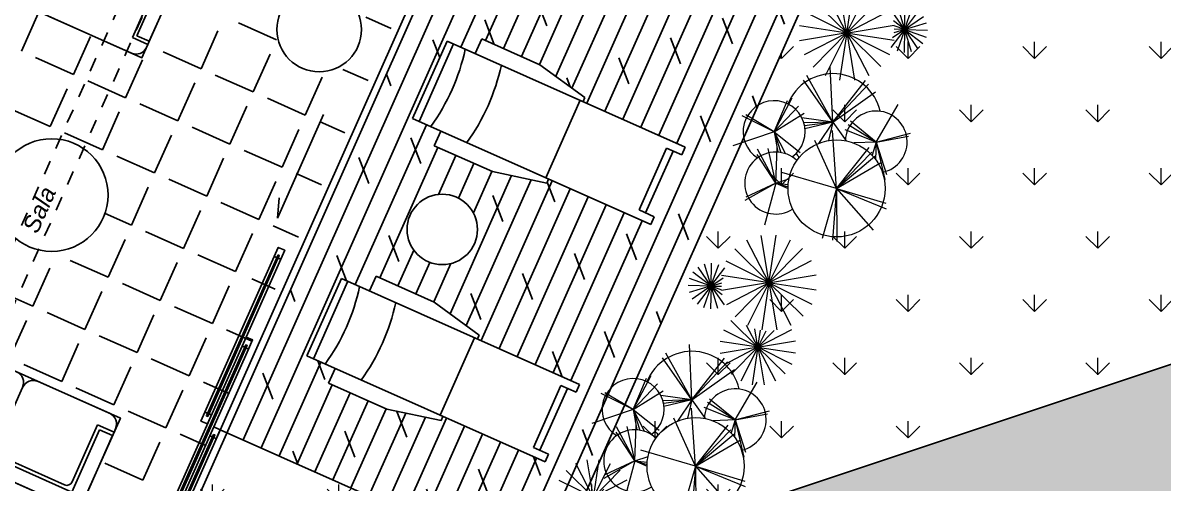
# Model space of a CAD drawing. Header units: millimetres. Extents: x 525387 to 527545, y 2235066 to 2235448.
# Drawn here: x 525608.56 to 525616.66, y 2235278.26 to 2235281.53 of the extents above; entities that cross this region are included whole.
import ezdxf
from ezdxf.enums import TextEntityAlignment as Align

# ---------------------------------------------------------------- set-up
doc = ezdxf.new("R2010")
doc.units = ezdxf.units.MM
doc.linetypes.add('CONTINUA', pattern=[0])
doc.linetypes.add('JIS_02_1.0', pattern=[2, 1, -1])
for name, color, linetype in [('auxiliar', 6, 'Continuous'), ('muebles', 2, 'Continuous'), ('MUEBLES FIJOS', 2, 'Continuous'), ('pie de plano', 7, 'Continuous'), ('PISOS', 7, 'Continuous'), ('ventanas', 3, 'Continuous')]:
    doc.layers.add(name, color=color, linetype=linetype)
doc.layers.add('jardin', color=72, linetype='Continuous', lineweight=5)
doc.layers.add('muro', color=5, linetype='Continuous', lineweight=35)
doc.styles.add('ARIAL', font='ariali.ttf')
pattern_1 = [(90, (-1981.939, -211.1523), (-0.449012806, 0.449012806), [0.1190625, -0.778963112]), (45, (-1981.939, -211.1523), (-0.44901280605, 0.44901280605), [0.1190625, -0.5159375]), (135, (-1981.939, -211.1523), (-0.44901280605, -0.44901280605), [0.1190625, -0.5159375])]

# ---------------------------------------------------------------- blocks, each defined once
blk = doc.blocks.new('Arbo-p12')
at = {"color": 0, "linetype": 'ByBlock', "lineweight": 0}
for p, q in [((-0.0995, 0.1826), (-0.1356, 0.4941)), ((-0.0995, 0.1826), (-0.1075, 0.4895)), ((-0.0995, 0.1826), (-0.046, 0.4868)), ((0.1654, 0.2785), (0.1012, 0.5282)), ((-0.0995, 0.1826), (-0.3404, 0.4051)), ((0.1654, 0.2785), (0.2734, 0.459)), ((0.1654, 0.2785), (0.2773, 0.4383)), ((-0.0995, 0.1826), (-0.4038, 0.2714)), ((0.1654, 0.2785), (-0.0291, 0.2589)), ((0.1654, 0.2785), (-0.0231, 0.2349)), ((0.1654, 0.2785), (-0.0161, 0.2021)), ((0.1654, 0.2785), (0.0746, 0.1811)), ((0.1654, 0.2785), (0.2029, 0.2056)), ((0.1654, 0.2785), (0.2331, 0.2028)), ((0.1654, 0.2785), (0.3572, 0.1567)), ((0.1654, 0.2785), (0.3437, 0.1853)), ((-0.0995, 0.1826), (-0.398, 0.2385)), ((0.1913, -0.0814), (0.158, 0.2264)), ((0.1913, -0.0814), (0.1885, 0.2181)), ((0.1913, -0.0814), (0.2717, 0.2153)), ((0.1913, -0.0814), (0.219, 0.2125)), ((-0.0995, 0.1826), (-0.2491, 0.0719)), ((-0.0995, 0.1826), (-0.2184, 0.0583)), ((-0.0995, 0.1826), (-0.2032, 0.0489)), ((-0.0995, 0.1826), (-0.19, 0.0388)), ((-0.0995, 0.1826), (0.0344, 0.1592)), ((-0.0995, 0.1826), (-0.0724, 0.0325)), ((-0.0995, 0.1826), (-0.042, 0.0861)), ((0.1913, -0.0814), (-0.0665, 0.146)), ((-0.3075, -0.1019), (-0.381, 0.0853)), ((-0.3075, -0.1019), (-0.3725, 0.1158)), ((-0.3075, -0.1019), (-0.3105, 0.1066)), ((-0.3075, -0.1019), (-0.2578, 0.1008)), ((0.1913, -0.0814), (-0.0997, 0.0295)), ((0.1913, -0.0814), (0.4601, 0.06)), ((0.1913, -0.0814), (0.4851, 0.0378)), ((-0.3075, -0.1019), (-0.5073, -0.1675)), ((-0.3075, -0.1019), (-0.4967, -0.1492)), ((-0.3075, -0.1019), (-0.4227, -0.3326)), ((-0.3075, -0.1019), (-0.1122, -0.0812)), ((-0.3075, -0.1019), (-0.1685, -0.1474)), ((-0.3075, -0.1019), (-0.1935, -0.1623)), ((-0.3075, -0.1019), (-0.2069, -0.1729)), ((0.1913, -0.0814), (-0.1053, -0.2422)), ((0.1913, -0.0814), (0.3382, -0.3531)), ((0.1913, -0.0814), (0.3881, -0.3171)), ((0.1913, -0.0814), (0.413, -0.3032)), ((0.1913, -0.0814), (0.5183, -0.1064)), ((-0.0874, -0.3119), (-0.262, -0.1978)), ((-0.0874, -0.3119), (-0.2277, -0.1574)), ((-0.0874, -0.3119), (-0.3043, -0.2442)), ((-0.0874, -0.3119), (-0.2837, -0.2682)), ((-0.0874, -0.3119), (-0.0488, -0.2391)), ((-0.0874, -0.3119), (-0.0286, -0.2662)), ((-0.0874, -0.3119), (-0.1539, -0.4953)), ((-0.0874, -0.3119), (-0.1447, -0.5143)), ((-0.0874, -0.3119), (-0.02, -0.276)), ((-0.0874, -0.3119), (-0.0128, -0.2836)), ((-0.0874, -0.3119), (0.0395, -0.5364))]:
    blk.add_line(p, q, dxfattribs=at)
blk.add_circle((0.1913, -0.0814), 0.2872, dxfattribs=at)
for centre, radius, start, end in [((-0.0995, 0.1826), 0.2872, 57.49041, 202.57198), ((0.1654, 0.2785), 0.1833, 326.18952, 222.02475), ((-0.3075, -0.1019), 0.1833, 350.2838, 282.39512), ((-0.0874, -0.3119), 0.1833, 91.44372, 347.74353), ((-0.0995, 0.1826), 0.2872, 265.06922, 270.88978)]:
    blk.add_arc(centre, radius, start, end, dxfattribs=at)
blk = doc.blocks.new('Arbo-p11')
at = {"color": 0, "linetype": 'ByBlock', "lineweight": 0}
for p, q in [((-0.0385, 0.1629), (-0.1329, 0.4534)), ((-0.0404, 0.1629), (0.054, 0.4534)), ((-0.0395, 0.1628), (-0.0395, 0.4682)), ((-0.0376, 0.1634), (-0.2172, 0.4105)), ((-0.0413, 0.1634), (0.1383, 0.4105)), ((-0.037, 0.1641), (-0.284, 0.3436)), ((-0.0419, 0.1641), (0.2051, 0.3436)), ((-0.0365, 0.1649), (-0.327, 0.2593)), ((-0.0424, 0.1649), (0.2481, 0.2593)), ((-0.0364, 0.1659), (-0.3418, 0.1659)), ((-0.0365, 0.1668), (-0.327, 0.0724)), ((-0.037, 0.1677), (-0.284, -0.0118)), ((-0.0376, 0.1684), (-0.2172, -0.0787)), ((-0.0385, 0.1688), (-0.1329, -0.1217)), ((-0.0425, 0.1659), (0.2629, 0.1659)), ((-0.0424, 0.1668), (0.2481, 0.0724)), ((-0.0419, 0.1677), (0.2051, -0.0118)), ((-0.0413, 0.1684), (0.1383, -0.0787)), ((-0.0404, 0.1688), (0.054, -0.1217)), ((-0.0395, 0.169), (-0.0395, -0.1365)), ((-0.2837, -0.1074), (-0.3457, 0.0248)), ((-0.2841, -0.1076), (-0.3022, 0.0374)), ((0.1953, -0.1751), (0.3382, 0.0216)), ((0.196, -0.1754), (0.2711, 0.0558)), ((-0.283, -0.1068), (-0.4109, -0.0363)), ((-0.2833, -0.1072), (-0.3831, -0.0006)), ((-0.2854, -0.1071), (-0.2365, -0.0613)), ((-0.285, -0.1074), (-0.2501, -0.044)), ((-0.2846, -0.1075), (-0.2667, -0.0147)), ((0.1975, -0.1754), (0.161, -0.0629)), ((0.1948, -0.1745), (0.3915, -0.0316)), ((0.1968, -0.1755), (0.1968, -0.0259)), ((-0.2829, -0.1059), (-0.4278, -0.124)), ((-0.2829, -0.1064), (-0.4263, -0.0788)), ((-0.283, -0.1055), (-0.4152, -0.1675)), ((-0.2832, -0.1051), (-0.3899, -0.2049)), ((-0.2836, -0.1048), (-0.3541, -0.2327)), ((-0.284, -0.1046), (-0.3116, -0.2481)), ((-0.2858, -0.1063), (-0.1966, -0.0951)), ((-0.2858, -0.1058), (-0.1423, -0.1334)), ((-0.2857, -0.1067), (-0.2213, -0.0765)), ((-0.2856, -0.1054), (-0.1577, -0.1759)), ((-0.2853, -0.105), (-0.1855, -0.2116)), ((-0.2849, -0.1048), (-0.2229, -0.237)), ((-0.2845, -0.1046), (-0.2664, -0.2496)), ((0.1991, -0.1738), (0.0494, -0.1252)), ((0.1988, -0.1745), (0.1014, -0.1038)), ((0.1982, -0.1751), (0.1327, -0.0849)), ((0.1944, -0.1738), (0.4256, -0.0987)), ((0.1992, -0.1731), (-0.0439, -0.1731)), ((0.1991, -0.1723), (-0.0321, -0.2474)), ((0.1988, -0.1716), (0.0021, -0.3145)), ((0.1982, -0.1711), (0.0553, -0.3678)), ((0.1975, -0.1707), (0.1224, -0.4019)), ((0.1943, -0.1731), (0.4374, -0.1731)), ((0.1944, -0.1723), (0.4256, -0.2474)), ((0.1948, -0.1716), (0.3915, -0.3145)), ((0.1953, -0.1711), (0.3382, -0.3678)), ((0.196, -0.1707), (0.2711, -0.4019)), ((0.1968, -0.1706), (0.1968, -0.4137))]:
    blk.add_line(p, q, dxfattribs=at)
blk = doc.blocks.new('Musa01pl')
for p, q in [((-0.5, -0.04), (-0.5, -0.73)), ((-0.5, -0.04), (0.5, -0.04)), ((0.5, -0.04), (0.5, -0.73)), ((-0.38, -0.16), (-0.38, -0.73)), ((-0.38, -0.16), (0.38, -0.16)), ((-0.3, -0.19), (0.3, -0.19)), ((0.38, -0.16), (0.38, -0.73)), ((-0.35, -0.24), (-0.35, -0.76)), ((0.35, -0.24), (0.35, -0.76)), ((-0.5, -0.73), (-0.38, -0.73)), ((-0.5, -0.76), (-0.35, -0.76)), ((-0.5, -0.76), (-0.5, -0.79)), ((0.5, -0.76), (0.35, -0.76)), ((0.38, -0.73), (0.5, -0.73)), ((0.5, -0.76), (0.5, -0.79)), ((-0.4, -0.89), (0.4, -0.89))]:
    blk.add_line(p, q)
for centre, radius, start, end in [((-0.3, -0.24), 0.05, 90, 180), ((0.3, -0.24), 0.05, 0, 90), ((-0.4, -0.79), 0.1, 180, 270), ((0.4, -0.79), 0.1, 270, 360)]:
    blk.add_arc(centre, radius, start, end)
blk = doc.blocks.new('Musa03pl')
for p, q in [((-1.2, -0.04), (-1.2, -0.73)), ((-1.2, -0.04), (1.2, -0.04)), ((1.2, -0.04), (1.2, -0.73)), ((-1.08, -0.16), (1.08, -0.16)), ((-1.08, -0.16), (-1.08, -0.73)), ((-1, -0.19), (-0.4, -0.19)), ((-0.3, -0.19), (0.3, -0.19)), ((0.4, -0.19), (1, -0.19)), ((1.08, -0.16), (1.08, -0.73)), ((-1.05, -0.24), (-1.05, -0.76)), ((-0.35, -0.24), (-0.35, -0.79)), ((0.35, -0.24), (0.35, -0.79)), ((1.05, -0.24), (1.05, -0.76)), ((-1.2, -0.73), (-1.08, -0.73)), ((-1.2, -0.76), (-1.05, -0.76)), ((-1.2, -0.76), (-1.2, -0.79)), ((1.05, -0.76), (1.2, -0.76)), ((1.08, -0.73), (1.2, -0.73)), ((1.2, -0.76), (1.2, -0.79)), ((-1.1, -0.89), (-0.45, -0.89)), ((-0.25, -0.89), (0.25, -0.89)), ((0.45, -0.89), (1.1, -0.89))]:
    blk.add_line(p, q)
for centre, radius, start, end in [((-1, -0.24), 0.05, 90, 180), ((-0.4, -0.24), 0.05, 0, 90), ((-0.3, -0.24), 0.05, 90, 180), ((0.3, -0.24), 0.05, 0, 90), ((0.4, -0.24), 0.05, 90, 180), ((1, -0.24), 0.05, 0, 90), ((-1.1, -0.79), 0.1, 180, 270), ((-0.45, -0.79), 0.1, 270.00014, 0.00012), ((-0.25, -0.79), 0.1, 179.99988, 269.99986), ((0.25, -0.79), 0.1, 270.00014, 0.00012), ((0.45, -0.79), 0.1, 179.99988, 269.99986), ((1.1, -0.79), 0.1, 270, 0)]:
    blk.add_arc(centre, radius, start, end)
blk = doc.blocks.new('ACBAÑA 2 R')
at = {"layer": 'auxiliar', "linetype": 'JIS_02_1.0', "lineweight": -3, "ltscale": 0.1}
for p, q in [((0.4, 1.93), (7.9, 1.93)), ((0.4, 1.75), (7.9, 1.75))]:
    blk.add_line(p, q, dxfattribs=at)
at = {"layer": 'muebles', "linetype": 'Continuous', "lineweight": -3}
for points in [[(0.5143, 0.7327), (0.5143, 2.7739), (1.2373, 2.7739), (1.2373, 0.7327)], [(4.3161, 2.4338), (4.3161, 1.6338), (3.6361, 1.6338), (3.6361, 2.4338)]]:
    blk.add_lwpolyline(points, close=True, dxfattribs=at)
at = {"layer": 'MUEBLES FIJOS', "lineweight": -3}
blk.add_circle((2.4848, 1.8217), 0.4, dxfattribs=at)
at = {"layer": 'MUEBLES FIJOS', "linetype": 'Continuous', "lineweight": -3}
blk.add_circle((4.3313, 0.5651), 0.3, dxfattribs=at)
at = {"layer": 'muro', "color": 3, "linetype": 'Continuous', "lineweight": -3}
blk.add_line((0, 0), (8.3, 0), dxfattribs=at)
at = {"layer": 'PISOS', "color": 41, "linetype": 'Continuous', "lineweight": -3}
for p, q in [((3.3305, 2.4338), (3.6251, 2.4338)), ((2.9254, 2.0287), (2.9254, 2.3233)), ((3.3305, 2.0287), (3.3305, 2.3233)), ((2.9254, 2.0287), (3.22, 2.0287)), ((3.3305, 2.0287), (3.6251, 2.0287)), ((1.71, 1.6236), (1.71, 1.9182)), ((2.9254, 1.6236), (2.9254, 1.9182)), ((3.3305, 1.6236), (3.3305, 1.9182)), ((1.3048, 1.6236), (1.5995, 1.6236)), ((1.71, 1.6236), (2.0046, 1.6236)), ((2.9254, 1.6236), (3.22, 1.6236)), ((3.3305, 1.6236), (3.6251, 1.6236)), ((1.3048, 1.2184), (1.3048, 1.5131)), ((1.71, 1.2184), (1.71, 1.5131)), ((2.1151, 1.2184), (2.1151, 1.5131)), ((2.9254, 1.2184), (2.9254, 1.5131)), ((3.3305, 1.2184), (3.3305, 1.5131)), ((3.7356, 1.2184), (3.7356, 1.5131)), ((2.5202, 1.2184), (2.5202, 1.4232)), ((1.3048, 1.2184), (1.5995, 1.2184)), ((1.71, 1.2184), (2.0046, 1.2184)), ((2.1151, 1.2184), (2.4097, 1.2184)), ((2.5202, 1.2184), (2.8149, 1.2184)), ((2.9254, 1.2184), (3.22, 1.2184)), ((3.3305, 1.2184), (3.6251, 1.2184)), ((3.7356, 1.2184), (4.0303, 1.2184)), ((1.3048, 0.8133), (1.3048, 1.108)), ((1.71, 0.8133), (1.71, 1.108)), ((2.1151, 0.8133), (2.1151, 1.108)), ((2.5202, 0.8133), (2.5202, 1.108)), ((2.9254, 0.8133), (2.9254, 1.108)), ((3.3305, 0.8133), (3.3305, 1.108)), ((3.7356, 0.8133), (3.7356, 1.108)), ((4.1408, 0.8133), (4.1408, 1.108)), ((1.3048, 0.8133), (1.5995, 0.8133)), ((1.71, 0.8133), (2.0046, 0.8133)), ((2.1151, 0.8133), (2.4097, 0.8133)), ((2.5202, 0.8133), (2.8149, 0.8133)), ((2.9254, 0.8133), (3.22, 0.8133)), ((3.3305, 0.8133), (3.6251, 0.8133)), ((3.7356, 0.8133), (4.0303, 0.8133)), ((0.8997, 0.4082), (0.8997, 0.7028)), ((1.3048, 0.4082), (1.3048, 0.7028)), ((1.71, 0.4082), (1.71, 0.7028)), ((2.1151, 0.4082), (2.1151, 0.7028)), ((2.5202, 0.4082), (2.5202, 0.7028)), ((2.9254, 0.4082), (2.9254, 0.7028)), ((3.3305, 0.4082), (3.3305, 0.7028)), ((3.7356, 0.4082), (3.7356, 0.7028)), ((0.8997, 0.4082), (1.1944, 0.4082)), ((1.3048, 0.4082), (1.5995, 0.4082)), ((1.71, 0.4082), (2.0046, 0.4082)), ((2.1151, 0.4082), (2.4097, 0.4082)), ((2.5202, 0.4082), (2.8149, 0.4082)), ((2.9254, 0.4082), (3.22, 0.4082)), ((3.3305, 0.4082), (3.6251, 0.4082)), ((3.7356, 0.4082), (4.0303, 0.4082)), ((1.3048, 0.1008), (1.3048, 0.2977)), ((1.71, 0.1008), (1.71, 0.2977)), ((2.1151, 0.1008), (2.1151, 0.2977)), ((2.5202, 0.1008), (2.5202, 0.2826)), ((2.9254, 0.1008), (2.9254, 0.2977)), ((3.3305, 0.1008), (3.3305, 0.2977)), ((3.7356, 0.1008), (3.7356, 0.2977)), ((4.1408, 0.1008), (4.1408, 0.2977)), ((4.5459, 0.1008), (4.5459, 0.2977))]:
    blk.add_line(p, q, dxfattribs=at)
at = {"layer": 'ventanas', "color": 2, "linetype": 'CONTINUA', "lineweight": -3}
for p, q in [((2.9878, 0.292), (3.1252, 0.3383)), ((3.7937, 0.292), (2.9878, 0.292)), ((2.73, 0.2009), (1.52, 0.2009)), ((1.38, 0.1008), (0.295, 0.1008)), ((2.055, 0.1508), (0.8449, 0.1508)), ((1.45, 0.1008), (2.055, 0.1008)), ((2.125, 0.1508), (2.73, 0.1509))]:
    blk.add_line(p, q, dxfattribs=at)
at = {"layer": 'ventanas', "color": 2, "linetype": 'Continuous', "lineweight": -3}
blk.add_line((8.0749, 0.0508), (0.2251, 0.0508), dxfattribs=at)
at = {"layer": 'ventanas', "color": 2, "linetype": 'CONTINUA', "lineweight": -3, "flags": 128}
for points in [[(1.4999, 0.1809), (1.4999, 0.1709), (1.5199, 0.1709), (1.5199, 0.1509), (1.45, 0.1509), (1.45, 0.2009), (1.52, 0.2009), (1.5199, 0.1809)], [(2.75, 0.1809), (1.4999, 0.1809), (1.4999, 0.1709), (2.75, 0.1709)], [(2.75, 0.1809), (2.75, 0.1709), (2.73, 0.1709), (2.73, 0.1509), (2.8, 0.1509), (2.8, 0.2009), (2.73, 0.2009), (2.73, 0.1809)], [(2.075, 0.1308), (0.8249, 0.1308), (0.8249, 0.1209), (2.075, 0.1208)], [(1.4, 0.0808), (1.4, 0.0708), (1.38, 0.0708), (1.38, 0.0508), (1.45, 0.0508), (1.45, 0.1008), (1.38, 0.1008), (1.38, 0.0808)], [(2.075, 0.1308), (2.075, 0.1208), (2.055, 0.1208), (2.055, 0.1008), (2.125, 0.1008), (2.125, 0.1508), (2.055, 0.1508), (2.055, 0.1308)], [(1.4, 0.0808), (0.275, 0.0808), (0.275, 0.0708), (1.4, 0.0708)]]:
    blk.add_lwpolyline(points, close=True, dxfattribs=at)
at = {"layer": 'MUEBLES FIJOS', "linetype": 'Continuous', "lineweight": -3}
for name, p, xscale, yscale, zscale, rotation in [('Musa03pl', (0.4803, 1.7533), 0.8505000000000001, 0.8505000000000001, 0.8505000000000001, 90), ('Musa01pl', (4.3481, 2.0338), 0.8, 0.8, 0.8, 270)]:
    blk.add_blockref(name, p, dxfattribs=dict(at, xscale=xscale, yscale=yscale, zscale=zscale, rotation=rotation))
at = {"layer": 'pie de plano', "lineweight": -3, "style": 'ARIAL'}
blk.add_text('Sala', height=0.12, dxfattribs=at).set_placement((2.1868, 1.921), align=Align.TOP_LEFT)

msp = doc.modelspace()

# ---------------------------------------------------------------- hatches: boundary and pattern name
at = {"layer": 'jardin'}
h = msp.add_hatch(dxfattribs=at)
h.set_pattern_fill('GRASS', color=72, scale=0.025)
h.set_pattern_definition(pattern_1)
edge = h.paths.add_edge_path()
edge.add_line((525636.9456, 2235268.0813), (525638.9229, 2235271.1353))
edge.add_line((525638.9229, 2235271.1353), (525645.1813, 2235268.5382))
edge.add_line((525645.1813, 2235268.5382), (525645.2656, 2235271.0114))
edge.add_line((525645.2656, 2235271.0114), (525614.3371, 2235290.9344))
edge.add_line((525614.3371, 2235290.9344), (525609.0067, 2235295.7382))
edge.add_line((525609.0067, 2235295.7382), (525608.7389, 2235295.3411))
edge.add_line((525608.7389, 2235295.3411), (525615.9158, 2235288.6456))
edge.add_line((525615.9158, 2235288.6456), (525619.4931, 2235285.1002))
edge.add_line((525619.4931, 2235285.1002), (525626.0822, 2235278.1462))
edge.add_line((525626.0822, 2235278.1462), (525630.6105, 2235273.1919))
edge.add_line((525630.6105, 2235273.1919), (525636.2702, 2235268.0431))
edge.add_arc((525636.5945, 2235268.2988), 0.413, 218.25146, 328.21957)
h = msp.add_hatch(dxfattribs=at)
h.set_pattern_fill('GRASS', color=72, scale=0.025)
edge = h.paths.add_edge_path()
edge.add_line((525618.0629, 2235283.7018), (525614.5294, 2235287.2038))
edge.add_line((525614.5294, 2235287.2038), (525607.2363, 2235294.0076))
edge.add_line((525607.2363, 2235294.0076), (525606.9532, 2235293.5879))
edge.add_line((525606.9532, 2235293.5879), (525614.1828, 2235286.8433))
edge.add_line((525614.1828, 2235286.8433), (525617.7054, 2235283.3522))
edge.add_line((525617.7054, 2235283.3522), (525622.6075, 2235278.1785))
edge.add_line((525622.6075, 2235278.1785), (525624.252, 2235276.4429))
edge.add_line((525624.252, 2235276.4429), (525628.7063, 2235271.5697))
edge.add_arc((525634.9186, 2235276.5595), 7.9681, 218.7717, 233.65597)
edge.add_line((525630.1965, 2235270.1414), (525633.1986, 2235266.9729))
edge.add_line((525633.1986, 2235266.9729), (525633.2122, 2235266.9262))
edge.add_line((525633.2122, 2235266.9262), (525633.5745, 2235266.8838))
edge.add_line((525633.5745, 2235266.8838), (525629.0863, 2235271.895))
edge.add_line((525629.0863, 2235271.895), (525624.6181, 2235276.7836))
edge.add_line((525624.6181, 2235276.7836), (525618.0629, 2235283.7018))
h = msp.add_hatch(dxfattribs=at)
h.set_pattern_fill('GRASS', color=72, scale=0.025)
h.set_pattern_definition(pattern_1)
h.paths.add_polyline_path([(525616.8473, 2235282.5132), (525613.351, 2235285.9782), (525608.602, 2235290.4086), (525607.1031, 2235290.4086), (525604.8693, 2235285.3914), (525605.4627, 2235285.1272), (525606.5812, 2235287.6395), (525615.077, 2235283.8565), (525612.291, 2235277.599), (525609.9607, 2235278.6365), (525609.3714, 2235277.3117), (525603.2053, 2235280.057), (525605.056, 2235284.2137), (525604.4625, 2235284.4779), (525603.7489, 2235282.8751), (525602.972, 2235283.221), (525602.2334, 2235281.5621), (525601.4683, 2235279.8435), (525608.9484, 2235276.5151), (525619.2713, 2235279.9549)])
at = {"layer": 'PISOS'}
h = msp.add_hatch(dxfattribs=at)
h.set_pattern_fill('HONEY', color=9, scale=0.09)
h.set_pattern_definition([(0, (-1981.939, -211.1523), (0.428625, 0.24746675805), [0.28575, -0.5715]), (120, (-1981.939, -211.1523), (-0.428624999063, 0.247466759672), [0.28575, -0.5715]), (60, (-1981.939, -211.1523), (9.37e-10, 0.494933517722), [-0.5715, 0.28575])])
edge = h.paths.add_edge_path()
edge.add_line((525606.9532, 2235293.5879), (525607.2363, 2235294.0076))
edge.add_line((525607.2363, 2235294.0076), (525606.3479, 2235294.8365))
edge.add_line((525606.3479, 2235294.8365), (525605.8445, 2235294.0902))
edge.add_arc((525605.9721, 2235292.897), 1.2, 96.1049, 124.18236)
edge.add_line((525605.2979, 2235293.8897), (525594.7123, 2235301.6027))
edge.add_line((525594.7123, 2235301.6027), (525591.0525, 2235303.1949))
edge.add_line((525591.0525, 2235303.1949), (525575.1826, 2235305.9392))
edge.add_line((525575.1826, 2235305.9392), (525574.2029, 2235306.5408))
edge.add_line((525574.2029, 2235306.5408), (525573.5749, 2235305.5182))
edge.add_line((525573.5749, 2235305.5182), (525574.7511, 2235304.796))
edge.add_line((525574.7511, 2235304.796), (525577.9331, 2235304.2457))
edge.add_line((525577.9331, 2235304.2457), (525579.084, 2235298.8251))
edge.add_line((525579.084, 2235298.8251), (525578.0409, 2235296.4824))
edge.add_line((525578.0409, 2235296.4824), (525577.7984, 2235295.9377))
edge.add_line((525577.7984, 2235295.9377), (525576.9142, 2235295.4269))
edge.add_line((525576.9142, 2235295.4269), (525575.7266, 2235295.9557))
edge.add_line((525575.7266, 2235295.9557), (525574.6304, 2235296.4437))
edge.add_line((525574.6304, 2235296.4437), (525574.2236, 2235295.5302))
edge.add_line((525574.2236, 2235295.5302), (525575.3199, 2235295.0421))
edge.add_line((525575.3199, 2235295.0421), (525574.1302, 2235292.37))
edge.add_line((525574.1302, 2235292.37), (525575.2264, 2235291.8819))
edge.add_line((525575.2264, 2235291.8819), (525575.9362, 2235293.4761))
edge.add_line((525575.9362, 2235293.4761), (525578.7361, 2235295.0935))
edge.add_line((525578.7361, 2235295.0935), (525580.3387, 2235298.693))
edge.add_line((525580.3387, 2235298.693), (525579.2066, 2235304.0255))
edge.add_line((525579.2066, 2235304.0255), (525590.706, 2235302.037))
edge.add_line((525590.706, 2235302.037), (525594.1124, 2235300.555))
edge.add_line((525594.1124, 2235300.555), (525595.099, 2235299.8362))
edge.add_line((525595.099, 2235299.8362), (525590.2277, 2235288.8951))
edge.add_line((525590.2277, 2235288.8951), (525591.3239, 2235288.4071))
edge.add_line((525591.3239, 2235288.4071), (525593.5868, 2235293.4895))
edge.add_line((525593.5868, 2235293.4895), (525595.8714, 2235292.4724))
edge.add_line((525595.8714, 2235292.4724), (525596.2782, 2235293.3859))
edge.add_line((525596.2782, 2235293.3859), (525593.9935, 2235294.4031))
edge.add_line((525593.9935, 2235294.4031), (525596.0908, 2235299.1135))
edge.add_line((525596.0908, 2235299.1135), (525605.4887, 2235292.2659))
edge.add_arc((509013.4759, 2231769.0838), 16961.9486, 11.98231795, 11.98824039, ccw=False)
edge.add_line((525605.8528, 2235290.5508), (525603.4027, 2235285.0477))
edge.add_line((525603.4027, 2235285.0477), (525601.4294, 2235283.9078))
edge.add_line((525601.4294, 2235283.9078), (525602.7842, 2235283.3046))
edge.add_line((525602.7842, 2235283.3046), (525604.3404, 2235284.2036))
edge.add_line((525604.3404, 2235284.2036), (525604.4625, 2235284.4779))
edge.add_line((525604.4625, 2235284.4779), (525605.056, 2235284.2137))
edge.add_line((525605.056, 2235284.2137), (525605.4627, 2235285.1272))
edge.add_line((525605.4627, 2235285.1272), (525604.8693, 2235285.3914))
edge.add_line((525604.8693, 2235285.3914), (525607.1031, 2235290.4086))
edge.add_arc((525607.8525, 2235277.2828), 13.1473, 86.73205, 93.26795, ccw=False)
edge.add_line((525608.602, 2235290.4086), (525613.351, 2235285.9782))
edge.add_line((525613.351, 2235285.9782), (525616.8473, 2235282.5132))
edge.add_line((525616.8473, 2235282.5132), (525619.2713, 2235279.9549))
edge.add_line((525619.2713, 2235279.9549), (525608.9484, 2235276.5151))
edge.add_line((525608.9484, 2235276.5151), (525601.4684, 2235279.8437))
edge.add_line((525601.4684, 2235279.8437), (525600.9617, 2235278.7057))
edge.add_line((525600.9617, 2235278.7057), (525608.5465, 2235275.3304))
edge.add_line((525608.5465, 2235275.3304), (525609.4136, 2235272.728))
edge.add_line((525609.4136, 2235272.728), (525614.1572, 2235274.3087))
edge.add_line((525614.1572, 2235274.3087), (525613.3543, 2235276.7183))
edge.add_line((525613.3543, 2235276.7183), (525620.1822, 2235278.9935))
edge.add_line((525620.1822, 2235278.9935), (525621.7365, 2235277.3532))
edge.add_line((525621.7365, 2235277.3532), (525623.3735, 2235275.6254))
edge.add_line((525623.3735, 2235275.6254), (525624.6813, 2235274.1946))
edge.add_line((525624.6813, 2235274.1946), (525627.0728, 2235267.0177))
edge.add_line((525627.0728, 2235267.0177), (525631.6963, 2235268.5584))
edge.add_line((525631.6963, 2235268.5584), (525630.1965, 2235270.1414))
edge.add_arc((525634.9186, 2235276.5595), 7.9681, 218.7717, 233.65597, ccw=False)
edge.add_line((525628.7063, 2235271.5697), (525624.252, 2235276.4429))
edge.add_line((525624.252, 2235276.4429), (525622.6075, 2235278.1785))
edge.add_line((525622.6075, 2235278.1785), (525617.7054, 2235283.3522))
edge.add_line((525617.7054, 2235283.3522), (525614.1828, 2235286.8433))
edge.add_line((525614.1828, 2235286.8433), (525606.9532, 2235293.5879))
at = {"layer": 'PISOS', "linetype": 'Continuous', "lineweight": -3}
h = msp.add_hatch(dxfattribs=at)
h.set_pattern_fill('DOLMIT', color=30, scale=0.022, angle=66)
h.set_pattern_definition([(66, (135.68452, -3.3318), (-0.127622300433, 0.056821109038), []), (111, (135.6845, -3.3318), (-0.3688865675, -0.14160228627), [0.19756563466, -0.39513126933])])
h.paths.add_polyline_path([(525615.0772, 2235283.8568), (525612.7933, 2235284.8735), (525610.0071, 2235278.6157), (525612.291, 2235277.5989)])
h.paths.add_polyline_path([(525612.5493, 2235280.9944), (525612.5368, 2235280.9664), (525613.2614, 2235280.6438), (525613.2367, 2235280.5883), (525613.1293, 2235280.6361), (525612.9337, 2235280.1969), (525613.0411, 2235280.1491), (525613.0164, 2235280.0936), (525612.2919, 2235280.4162), (525612.2794, 2235280.3882), (525611.8922, 2235280.4689), (525611.4787, 2235280.6525), (525611.5254, 2235280.7574), (525611.3263, 2235280.846), (525611.5713, 2235281.3962), (525611.7704, 2235281.3076), (525611.8171, 2235281.4125), (525612.2302, 2235281.228)], flags=16)
h.paths.add_polyline_path([(525612.9577, 2235283.2974), (525612.9686, 2235283.2706, 1.085702), (525613.1261, 2235282.8806), (525613.1369, 2235282.8539, -1.075009)], flags=16)
h.paths.add_polyline_path([(525613.5461, 2235282.6802), (525613.5728, 2235282.691, 1.085702), (525613.9628, 2235282.8486), (525613.9896, 2235282.8594, -1.075009)], flags=16)
h.paths.add_polyline_path([(525613.1123, 2235283.2431, -0.022196), (525613.1105, 2235283.2829, -0.226671), (525613.2778, 2235283.6331, -2.53639), (525613.5206, 2235283.7312, -0.250125), (525613.9106, 2235283.5656, -2.53639), (525614.0087, 2235283.3228, -0.022196), (525614.0105, 2235283.2829, -0.226671), (525613.8432, 2235282.9328, -2.53639), (525613.6004, 2235282.8347, -0.250125), (525613.2104, 2235283.0003, -2.53639)], flags=16)
h.paths.add_polyline_path([(525613.1314, 2235283.7065, -1.075009), (525613.5749, 2235283.8857), (525613.5482, 2235283.8749, 1.085702), (525613.1582, 2235283.7173)], flags=16)
h.paths.add_polyline_path([(525614.1632, 2235283.2685), (525614.1524, 2235283.2953, 1.085702), (525613.9949, 2235283.6853), (525613.984, 2235283.712, -1.075009)], flags=16)
h.paths.add_polyline_path([(525611.7866, 2235280.0585, -1), (525611.2866, 2235280.0585, -1)], flags=16)
h.paths.add_polyline_path([(525611.4801, 2235279.5422), (525611.7992, 2235279.3086), (525611.7867, 2235279.2806), (525612.5113, 2235278.958), (525612.4866, 2235278.9025), (525612.3792, 2235278.9503), (525612.1836, 2235278.5111), (525612.291, 2235278.4633), (525612.2663, 2235278.4078), (525611.5418, 2235278.7304), (525611.5293, 2235278.7024), (525611.1421, 2235278.7831), (525610.7286, 2235278.9667), (525610.7753, 2235279.0716), (525610.5763, 2235279.1602), (525610.8212, 2235279.7104), (525611.0203, 2235279.6218), (525611.067, 2235279.7267)], flags=16)

# ---------------------------------------------------------------- linework, layer by layer
at = {"layer": 'auxiliar'}
for p, q in [((525615.0772, 2235283.8568), (525612.3067, 2235277.6341)), ((525619.2713, 2235279.9549), (525608.9484, 2235276.5151)), ((525609.9607, 2235278.6365), (525612.2526, 2235277.6161))]:
    msp.add_line(p, q, dxfattribs=at)
at = {"layer": 'muebles', "color": 6}
for p, q in [((525611.3263, 2235280.846), (525611.5713, 2235281.3962)), ((525613.2614, 2235280.6438), (525611.5713, 2235281.3962)), ((525611.8171, 2235281.4125), (525611.7704, 2235281.3076)), ((525612.2302, 2235281.228), (525611.8171, 2235281.4125)), ((525611.372, 2235280.8257), (525611.617, 2235281.3759)), ((525612.5493, 2235280.9944), (525612.2302, 2235281.228)), ((525612.5493, 2235280.9944), (525612.5368, 2235280.9664)), ((525612.2724, 2235280.4248), (525612.5165, 2235280.9754)), ((525613.0164, 2235280.0936), (525611.3263, 2235280.846)), ((525611.4787, 2235280.6525), (525611.5254, 2235280.7574)), ((525611.8922, 2235280.4689), (525611.4787, 2235280.6525)), ((525613.1293, 2235280.6361), (525612.9337, 2235280.1969)), ((525613.1293, 2235280.6361), (525613.2367, 2235280.5883)), ((525613.2614, 2235280.6438), (525613.2367, 2235280.5883)), ((525612.2794, 2235280.3882), (525611.8922, 2235280.4689)), ((525612.2794, 2235280.3882), (525612.2919, 2235280.4162)), ((525612.9337, 2235280.1969), (525613.0411, 2235280.1491)), ((525613.0164, 2235280.0936), (525613.0411, 2235280.1491)), ((525610.5763, 2235279.1602), (525610.8212, 2235279.7104)), ((525610.6219, 2235279.1399), (525610.8669, 2235279.6901)), ((525612.5113, 2235278.958), (525610.8212, 2235279.7104)), ((525611.067, 2235279.7267), (525611.0203, 2235279.6218)), ((525611.4801, 2235279.5422), (525611.067, 2235279.7267)), ((525611.7992, 2235279.3086), (525611.4801, 2235279.5422)), ((525611.5223, 2235278.739), (525611.7664, 2235279.2896)), ((525611.7992, 2235279.3086), (525611.7867, 2235279.2806)), ((525612.2663, 2235278.4078), (525610.5763, 2235279.1602)), ((525610.7286, 2235278.9667), (525610.7753, 2235279.0716)), ((525611.1421, 2235278.7831), (525610.7286, 2235278.9667)), ((525612.3792, 2235278.9503), (525612.1836, 2235278.5111)), ((525612.3792, 2235278.9503), (525612.4866, 2235278.9025)), ((525612.5113, 2235278.958), (525612.4866, 2235278.9025)), ((525611.5293, 2235278.7024), (525611.1421, 2235278.7831)), ((525611.5293, 2235278.7024), (525611.5418, 2235278.7304)), ((525612.1836, 2235278.5111), (525612.291, 2235278.4633)), ((525612.2663, 2235278.4078), (525612.291, 2235278.4633))]:
    msp.add_line(p, q, dxfattribs=at)
msp.add_circle((525611.5366, 2235280.0585), 0.25, dxfattribs=at)
for centre, radius, start, end in [((525610.2655, 2235281.648), 1.4676, 324.15947, 347.84053), ((525610.5015, 2235281.5429), 1.489, 324.33225, 347.66775), ((525609.5154, 2235279.9622), 1.4676, 324.15947, 347.84053), ((525609.7514, 2235279.8571), 1.489, 324.33225, 347.66775)]:
    msp.add_arc(centre, radius, start, end, dxfattribs=at)

# ---------------------------------------------------------------- block references
at = {"layer": 'jardin', "color": 114, "linetype": 'Continuous', "lineweight": 0, "true_color": 0x139b48, "xscale": 1.125, "yscale": 1.125, "zscale": 1.125}
for p, rotation in [((525614.508, 2235281.6178), 135.4140059053375), ((525613.7566, 2235279.5169), 315.4140059053375), ((525612.6309, 2235277.8616), 135.4140059053375)]:
    msp.add_blockref('Arbo-p11', p, dxfattribs=dict(at, rotation=rotation))
at = {"layer": 'jardin', "linetype": 'Continuous', "lineweight": 0, "xscale": 1.200000000000004, "yscale": 1.200000000000004, "zscale": 1.200000000000004, "rotation": 315.4140059053375}
for p in [(525614.2416, 2235280.5805), (525613.2406, 2235278.6086)]:
    msp.add_blockref('Arbo-p12', p, dxfattribs=at)
at = {"layer": 'muro', "rotation": 66}
msp.add_blockref('ACBAÑA 2 R', (525609.4174, 2235277.2912), dxfattribs=at)

doc.saveas('drawing.dxf')
